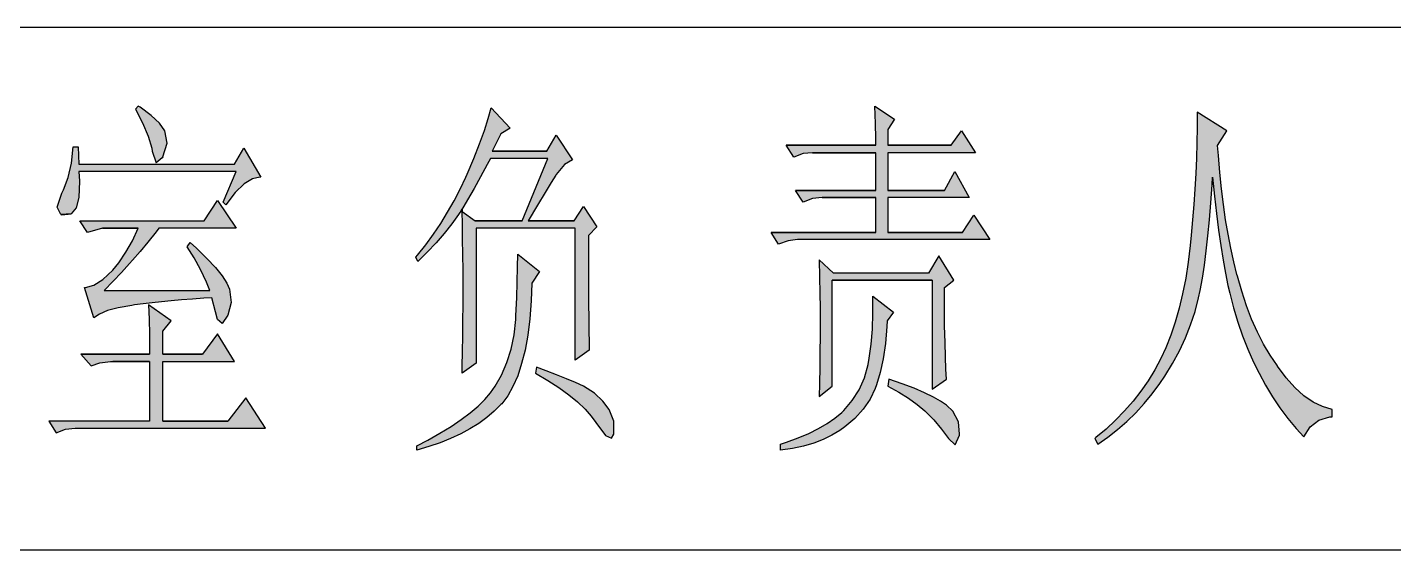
# Model space of a CAD drawing. Extents: x 535358 to 858566, y -185481 to -98609.
# Drawn here: x 817180 to 818592, y -159638 to -159098 of the extents above; entities that cross this region are included whole.
import ezdxf

# ---------------------------------------------------------------- set-up
doc = ezdxf.new("R2010")
doc.units = 0
doc.header["$LTSCALE"] = 1000
doc.header["$MEASUREMENT"] = 0
doc.layers.add('1', color=3, linetype='CONTINUOUS')

msp = doc.modelspace()

# ---------------------------------------------------------------- hatches: boundary and pattern name
at = {"layer": '1'}
h = msp.add_hatch(color=256, dxfattribs=at)
h.paths.add_polyline_path([(817313.2, -159309.8), (817316.2, -159306), (817396.1, -159306), (817376.6, -159277.4), (817362.9, -159298.4), (817234.5, -159298.4), (817242.2, -159310.4), (817257.7, -159306), (817294.8, -159306), (817288.8, -159319), (817282, -159331), (817274.6, -159341.8), (817268.5, -159349.4), (817258.3, -159359.1), (817248.9, -159365.1), (817239.4, -159367.7), (817249, -159398.9), (817254.6, -159394.9), (817262.9, -159391.3), (817274, -159388.3), (817288, -159385.9), (817290.9, -159385.4), (817299.8, -159384.3), (817309, -159383.1), (817318.8, -159382.1), (817328.9, -159381.1), (817339.6, -159380.1), (817350.8, -159379.3), (817362.4, -159378.4), (817370.8, -159377.9), (817374.6, -159392.4), (817376.6, -159400.4), (817381.5, -159404.7), (817387.4, -159395.9), (817390.9, -159383), (817388.9, -159369.1), (817386.4, -159362.8), (817381.5, -159355.3), (817374.6, -159346.7), (817365.8, -159337.3), (817355.1, -159326.8), (817348.3, -159321), (817345.3, -159325.4), (817352.6, -159336.6), (817359.2, -159348.7), (817365.4, -159361.7), (817368.8, -159370.4), (817259.7, -159370.4), (817269, -159361), (817277.6, -159351.7), (817285.6, -159342.7), (817288.9, -159339), (817296.6, -159330.3), (817304.8, -159320.5)])
h.paths.add_polyline_path([(817320.1, -159412.4), (817328.9, -159401.9), (817305.5, -159385.4), (817306, -159400.1), (817306.3, -159416), (817306.5, -159433), (817306.5, -159436.4), (817235.3, -159436.4), (817246, -159448.4), (817255, -159445.3), (817266.2, -159443.9), (817268.5, -159443.9), (817306.5, -159443.9), (817306.5, -159505.5), (817202.3, -159505.5), (817210, -159517.5), (817219.7, -159513.9), (817229.6, -159512.9), (817426.2, -159512.9), (817405.8, -159481.5), (817387.4, -159505.5), (817320.1, -159505.5), (817320.1, -159443.9), (817394.1, -159443.9), (817376.6, -159415.4), (817361.1, -159436.4), (817320.1, -159436.4)])
h.paths.add_polyline_path([(817316.8, -159197.6), (817308.2, -159189.5), (817296.6, -159181.1), (817294.8, -159179.9), (817291.9, -159182.9), (817299.3, -159197.2), (817304.9, -159210.8), (817308.8, -159223.5), (817309.3, -159226.4), (817313.3, -159238.4), (817320.1, -159232.4), (817324.5, -159218.1), (817322.1, -159205.4)])
h.paths.add_polyline_path([(817233.9, -159257.5), (817233.5, -159247.4), (817396.1, -159247.4), (817382.4, -159279), (817385.4, -159282), (817394.9, -159269.2), (817404.1, -159260.2), (817412.7, -159255), (817421.3, -159253.2), (817403.8, -159223.4), (817394.1, -159239.9), (817233.5, -159239.9), (817232.5, -159221.9), (817227.6, -159221.9), (817225.7, -159238.9), (817222.3, -159253.8), (817217.6, -159266.5), (817215.9, -159270), (817211, -159284.5), (817214.7, -159292), (817225.5, -159291.1), (817230.5, -159285), (817233.3, -159274.4)])
h.paths.add_polyline_path([(817648.6, -159253), (817655.5, -159240.1), (817658.7, -159234), (817718.1, -159234), (817691.7, -159298.5), (817643.1, -159298.5), (817629.5, -159288.7), (817629.8, -159301.8), (817630, -159317.4), (817630.3, -159333.4), (817630.4, -159349.7), (817630.4, -159366.3), (817630.4, -159369), (817630.4, -159385.4), (817630.3, -159401.7), (817630.1, -159417.7), (817629.9, -159433.6), (817629.6, -159449.2), (817629.4, -159456), (817644, -159445.5), (817644, -159305.9), (817746.3, -159305.9), (817746.3, -159442.5), (817760.9, -159432), (817760.7, -159423.5), (817760.5, -159412.7), (817760.3, -159399.5), (817760.1, -159384), (817760.1, -159366.1), (817760, -159345.9), (817760, -159323.3), (817760, -159313.5), (817768.7, -159304.5), (817755, -159283.5), (817745.3, -159298.5), (817697.6, -159298.5), (817707.3, -159282.4), (817715.2, -159269.1), (817721.6, -159258.7), (817726.4, -159251.1), (817726.8, -159250.5), (817735.3, -159240.3), (817743.4, -159235.5), (817726.8, -159209.9), (817717.1, -159226.5), (817660.6, -159226.5), (817669.4, -159208.4), (817679.1, -159202.5), (817659.6, -159181.5), (817656.5, -159192.5), (817652.5, -159205), (817647.4, -159218.8), (817641.6, -159233.9), (817634.6, -159250.3), (817633.3, -159253.4), (817627.5, -159265.8), (817621.2, -159277.9), (817614.4, -159289.6), (817607.4, -159301.1), (817599.8, -159312.2), (817591.9, -159323.1), (817583.5, -159333.8), (817581.7, -159336), (817583.7, -159340.4), (817593.5, -159330.7), (817602.5, -159321.1), (817610.9, -159311.4), (817618.7, -159301.7), (817625.7, -159292), (817628.7, -159287.6), (817635, -159276.9), (817641.8, -159265.2)])
h.paths.add_polyline_path([(817699.4, -159399.6), (817700.8, -159381.2), (817701.5, -159362.9), (817709.3, -159350.9), (817686.9, -159333), (817686.8, -159346.5), (817686.5, -159361.5), (817685.9, -159378.1), (817685.1, -159396.2), (817685, -159400.5), (817683.2, -159416.3), (817680.1, -159431.1), (817675.8, -159444.9), (817670.2, -159457.9), (817663.5, -159469.4), (817658.7, -159476.3), (817652.9, -159483.1), (817645.9, -159490), (817637.7, -159496.9), (817628.5, -159503.9), (817618.1, -159510.9), (817606.6, -159517.9), (817594, -159525.1), (817582.7, -159531), (817582.7, -159535.4), (817595, -159531.9), (817606.7, -159528), (817617.6, -159523.6), (817628, -159518.8), (817637.6, -159513.6), (817646.6, -159507.8), (817654.9, -159501.7), (817662.6, -159495.2), (817670.4, -159487.5), (817676.6, -159479.3), (817682, -159469.7), (817686.9, -159458.6), (817691, -159446.1), (817694.5, -159432.1), (817697.3, -159416.6)])
h.paths.add_polyline_path([(817775, -159484.8), (817766.2, -159476.7), (817755, -159469.4), (817746.6, -159465.7), (817737.3, -159461.8), (817727.2, -159457.7), (817716.2, -159453.6), (817706.4, -159449.9), (817705.4, -159456), (817718.1, -159463.4), (817729.5, -159470.8), (817739.7, -159478.2), (817748.7, -159485.6), (817756.5, -159493), (817763, -159500.4), (817767.8, -159507), (817777.5, -159520.5), (817783.9, -159523.3), (817786.2, -159519), (817786.2, -159505.5), (817781.4, -159493.4)])
h.paths.add_polyline_path([(818069.6, -159228), (818160.2, -159228), (818145.6, -159205.5), (818134.8, -159220.4), (818069.6, -159220.4), (818069.6, -159204), (818076.5, -159193.5), (818056, -159180), (818056.6, -159197.8), (818056.9, -159213.2), (818057, -159220.4), (817964.4, -159220.4), (817972.2, -159232.5), (817981.9, -159229), (817991.7, -159228), (818057, -159228), (818057, -159267), (817974.2, -159267), (817982, -159279), (817991.7, -159275.5), (818001.5, -159274.4), (818057, -159274.4), (818057, -159310.5), (817948.8, -159310.5), (817956.6, -159322.5), (817966.3, -159319), (817976.1, -159317.9), (818174.8, -159317.9), (818158.2, -159292.5), (818146.5, -159310.5), (818069.6, -159310.5), (818069.6, -159274.4), (818153.4, -159274.4), (818138.7, -159247.5), (818128.1, -159267), (818069.6, -159267)])
h.paths.add_polyline_path([(818012.1, -159359.9), (818115.4, -159359.9), (818115.4, -159472.5), (818130, -159462), (818129.4, -159451.7), (818128.9, -159439.1), (818128.6, -159424.2), (818128.2, -159406.9), (818128.1, -159387.4), (818128.1, -159367.5), (818137.8, -159359.9), (818122.2, -159334.5), (818111.5, -159352.5), (818013.2, -159352.5), (817998.5, -159338.9), (817998.9, -159356.6), (817999.3, -159373.2), (817999.4, -159388.7), (817999.5, -159403.2), (817999.5, -159404.9), (817999.5, -159418.5), (817999.3, -159433.2), (817999.1, -159449.5), (817998.8, -159467), (817998.5, -159479.9), (818012.1, -159469.4)])
h.paths.add_polyline_path([(818061.7, -159455.4), (818064.6, -159441), (818066.9, -159425.2), (818068.4, -159407.7), (818068.7, -159402), (818075.4, -159392.9), (818054.1, -159376.5), (818054.1, -159394), (818053.6, -159410.6), (818052.3, -159426.1), (818050.3, -159440.6), (818049.2, -159446.9), (818045.2, -159460.6), (818039.7, -159473), (818032.6, -159484.3), (818024, -159494.4), (818021.9, -159496.5), (818014.8, -159502.4), (818006.7, -159507.9), (817997.7, -159513.2), (817987.7, -159518.3), (817976.8, -159522.9), (817964.7, -159527.4), (817958.6, -159529.5), (817958.6, -159535.4), (817970.8, -159533.8), (817982.2, -159531.4), (817992.9, -159528.4), (818002.7, -159524.6), (818011.7, -159520.2), (818020, -159515.1), (818024.9, -159511.4), (818035.3, -159502.7), (818044, -159493.2), (818051.1, -159482.9), (818056.5, -159471.8), (818057.9, -159467.9)])
h.paths.add_polyline_path([(818136.5, -159495.1), (818130, -159489), (818124, -159484.9), (818116.5, -159480.6), (818107.3, -159476.2), (818096.6, -159471.6), (818084.3, -159466.8), (818070.6, -159462), (818069.6, -159469.4), (818080.8, -159475.6), (818090.8, -159481.8), (818099.8, -159488.3), (818107.6, -159495), (818107.6, -159495), (818117, -159504.3), (818125.1, -159513.9), (818132, -159523.4), (818139.1, -159529.9), (818143.4, -159520.1), (818143.7, -159519), (818142.6, -159506.2)])
h.paths.add_polyline_path([(818412.5, -159248.5), (818411.1, -159230.9), (818410.3, -159220.5), (818419.7, -159205.5), (818389.3, -159186), (818389.2, -159201.9), (818388.9, -159217.8), (818388.4, -159233.7), (818387.7, -159249.6), (818386.9, -159265.6), (818385.8, -159281.5), (818384.5, -159297.4), (818383.1, -159313.4), (818382, -159324), (818379.9, -159341.3), (818377.3, -159357.9), (818374.1, -159373.8), (818370.6, -159388.9), (818366.5, -159403.2), (818361.9, -159416.8), (818356.8, -159429.6), (818351.6, -159440.9), (818345.3, -159452.6), (818338.4, -159463.8), (818331, -159474.6), (818322.9, -159484.9), (818314.2, -159495), (818304.9, -159504.6), (818295.1, -159513.7), (818284.6, -159522.4), (818283.4, -159523.5), (818286.5, -159529.4), (818296.9, -159522.1), (818307, -159514.3), (818316.5, -159505.8), (818325.7, -159496.9), (818334.4, -159487.4), (818342.7, -159477.3), (818350.5, -159466.7), (818355.8, -159459), (818363.7, -159446), (818370.8, -159432.9), (818377, -159419.5), (818382.4, -159406), (818387, -159392.2), (818390.7, -159378.2), (818392.4, -159370.5), (818394.6, -159357.9), (818396.6, -159344.2), (818398.6, -159329.6), (818400.3, -159314.1), (818401.9, -159297.5), (818403.3, -159280), (818404.6, -159261.4), (818405.1, -159253.4), (818407, -159272.8), (818409, -159291), (818411.2, -159308.1), (818413.5, -159324.1), (818415.9, -159339), (818418.4, -159352.7), (818421, -159365.4), (818422.9, -159373.4), (818426.7, -159388.5), (818431.1, -159403.2), (818436, -159417.4), (818441.5, -159431.2), (818447.5, -159444.6), (818453.3, -159455.9), (818459.9, -159468.4), (818467.1, -159480.4), (818474.7, -159491.9), (818482.9, -159502.8), (818491.5, -159513.2), (818499.5, -159521.9), (818506, -159511.5), (818515, -159504.6), (818526.4, -159501.2), (818528.8, -159501), (818528.8, -159493.5), (818518.8, -159490.5), (818509, -159485.8), (818499.5, -159479.3), (818490.2, -159470.9), (818481.1, -159460.7), (818472.2, -159448.6), (818472.2, -159448.4), (818464.7, -159437.5), (818457.8, -159425.9), (818451.4, -159413.4), (818445.4, -159400.2), (818440, -159386.2), (818435.2, -159371.3), (818430.7, -159355.8), (818430.2, -159354), (818426.9, -159340.7), (818423.9, -159326.8), (818421.1, -159312.4), (818418.6, -159297.3), (818416.3, -159281.7), (818414.3, -159265.3)])

# ---------------------------------------------------------------- linework, layer by layer
for p, q in [((816397.1, -159098.4), (821797.1, -159098.4)), ((817313.3, -159238.4), (817320.1, -159232.4)), ((817319.6, -159233.2), (817313.3, -159238.4)), ((817320.1, -159232.4), (817319.6, -159233.2)), ((817225.5, -159291.1), (817214.7, -159292)), ((817214.7, -159292), (817215.9, -159292.4)), ((817215.9, -159292.4), (817225.5, -159291.1)), ((817117.1, -159638.4), (821797.1, -159638.4))]:
    msp.add_line(p, q, dxfattribs=at)
for points in [[(817316.8, -159197.6), (817308.2, -159189.5), (817296.6, -159181.1), (817294.8, -159179.9), (817291.9, -159182.9), (817299.3, -159197.2), (817304.9, -159210.8), (817308.8, -159223.5), (817309.3, -159226.4), (817313.3, -159238.4), (817320.1, -159232.4), (817324.5, -159218.1), (817322.1, -159205.4)], [(817630.4, -159366.3), (817630.4, -159349.7), (817630.3, -159333.4), (817630, -159317.4), (817629.8, -159301.8), (817629.5, -159288.7), (817643.1, -159298.5), (817643.1, -159298.5), (817691.7, -159298.5), (817643.1, -159298.5), (817691.7, -159298.5), (817718.1, -159234), (817658.7, -159234), (817655.5, -159240.1), (817648.6, -159253), (817641.8, -159265.2), (817635, -159276.9), (817628.7, -159287.6), (817628.4, -159288), (817629.4, -159286.4), (817629.5, -159288.7), (817628.4, -159288), (817629.4, -159286.4), (817628.7, -159287.6), (817625.7, -159292), (817618.7, -159301.7), (817610.9, -159311.4), (817602.5, -159321.1), (817593.5, -159330.7), (817583.7, -159340.4), (817581.7, -159336), (817583.5, -159333.8), (817591.9, -159323.1), (817599.8, -159312.2), (817607.4, -159301.1), (817614.4, -159289.6), (817621.2, -159277.9), (817627.5, -159265.8), (817633.3, -159253.4), (817634.6, -159250.3), (817641.6, -159233.9), (817647.4, -159218.8), (817652.5, -159205), (817656.5, -159192.5), (817659.6, -159181.5), (817679.1, -159202.5), (817669.4, -159208.4), (817660.6, -159226.5), (817717.1, -159226.5), (817660.6, -159226.5), (817717.1, -159226.5), (817726.8, -159209.9), (817743.4, -159235.5), (817735.3, -159240.3), (817726.8, -159250.5), (817726.4, -159251.1), (817721.6, -159258.7), (817715.2, -159269.1), (817707.3, -159282.4), (817697.6, -159298.5), (817745.3, -159298.5), (817697.6, -159298.5), (817745.3, -159298.5), (817755, -159283.5), (817768.7, -159304.5), (817760, -159313.5), (817760, -159323.3), (817760, -159345.9), (817760.1, -159366.1), (817760.1, -159384), (817760.3, -159399.5), (817760.5, -159412.7), (817760.7, -159423.5), (817760.9, -159432), (817746.3, -159442.5), (817746.3, -159305.9), (817644, -159305.9), (817644, -159445.5), (817629.4, -159456), (817629.6, -159449.2), (817629.9, -159433.6), (817630.1, -159417.7), (817630.3, -159401.7), (817630.4, -159385.4), (817630.4, -159369)], [(818153.4, -159274.4), (818069.6, -159274.4), (818069.6, -159310.5), (818146.5, -159310.5), (818069.6, -159310.5), (818146.5, -159310.5), (818158.2, -159292.5), (818174.8, -159317.9), (817976.1, -159317.9), (817966.3, -159319), (817956.6, -159322.5), (817948.8, -159310.5), (817948.8, -159310.5), (818057, -159310.5), (817948.8, -159310.5), (818057, -159310.5), (818057, -159274.4), (818001.5, -159274.4), (818057, -159274.4), (818001.5, -159274.4), (817991.7, -159275.5), (817982, -159279), (817974.2, -159267), (817974.2, -159267), (818057, -159267), (817974.2, -159267), (818057, -159267), (818057, -159228), (817991.7, -159228), (818057, -159228), (817991.7, -159228), (817981.9, -159229), (817972.2, -159232.5), (817964.4, -159220.4), (817964.4, -159220.4), (818057, -159220.4), (817964.4, -159220.4), (818057, -159220.4), (818056.9, -159213.2), (818056.6, -159197.8), (818056, -159180), (818076.5, -159193.5), (818069.6, -159204), (818069.6, -159220.4), (818134.8, -159220.4), (818069.6, -159220.4), (818134.8, -159220.4), (818145.6, -159205.5), (818160.2, -159228), (818069.6, -159228), (818069.6, -159267), (818128.1, -159267), (818069.6, -159267), (818128.1, -159267), (818138.7, -159247.5)], [(818296.9, -159522.1), (818307, -159514.3), (818316.5, -159505.8), (818325.7, -159496.9), (818334.4, -159487.4), (818342.7, -159477.3), (818350.5, -159466.7), (818355.8, -159459), (818363.7, -159446), (818370.8, -159432.9), (818377, -159419.5), (818382.4, -159406), (818387, -159392.2), (818390.7, -159378.2), (818392.4, -159370.5), (818394.6, -159357.9), (818396.6, -159344.2), (818398.6, -159329.6), (818400.3, -159314.1), (818401.9, -159297.5), (818403.3, -159280), (818404.6, -159261.4), (818405.1, -159253.4), (818407, -159272.8), (818409, -159291), (818411.2, -159308.1), (818413.5, -159324.1), (818415.9, -159339), (818418.4, -159352.7), (818421, -159365.4), (818422.9, -159373.4), (818426.7, -159388.5), (818431.1, -159403.2), (818436, -159417.4), (818441.5, -159431.2), (818447.5, -159444.6), (818453.3, -159455.9), (818459.9, -159468.4), (818467.1, -159480.4), (818474.7, -159491.9), (818482.9, -159502.8), (818491.5, -159513.2), (818499.5, -159521.9), (818506, -159511.5), (818515, -159504.6), (818526.4, -159501.2), (818528.8, -159501), (818528.8, -159493.5), (818518.8, -159490.5), (818509, -159485.8), (818499.5, -159479.3), (818490.2, -159470.9), (818481.1, -159460.7), (818472.2, -159448.6), (818472.2, -159448.4), (818464.7, -159437.5), (818457.8, -159425.9), (818451.4, -159413.4), (818445.4, -159400.2), (818440, -159386.2), (818435.2, -159371.3), (818430.7, -159355.8), (818430.2, -159354), (818426.9, -159340.7), (818423.9, -159326.8), (818421.1, -159312.4), (818418.6, -159297.3), (818416.3, -159281.7), (818414.3, -159265.3), (818412.5, -159248.5), (818411.1, -159230.9), (818410.3, -159220.5), (818419.7, -159205.5), (818389.3, -159186), (818389.2, -159201.9), (818388.9, -159217.8), (818388.4, -159233.7), (818387.7, -159249.6), (818386.9, -159265.6), (818385.8, -159281.5), (818384.5, -159297.4), (818383.1, -159313.4), (818382, -159324), (818379.9, -159341.3), (818377.3, -159357.9), (818374.1, -159373.8), (818370.6, -159388.9), (818366.5, -159403.2), (818361.9, -159416.8), (818356.8, -159429.6), (818351.6, -159440.9), (818345.3, -159452.6), (818338.4, -159463.8), (818331, -159474.6), (818322.9, -159484.9), (818314.2, -159495), (818304.9, -159504.6), (818295.1, -159513.7), (818284.6, -159522.4), (818283.4, -159523.5), (818286.5, -159529.4)], [(817403.8, -159223.4), (817421.4, -159253.4), (817420.5, -159253.4), (817412.7, -159255), (817404.1, -159260.2), (817394.9, -159269.2), (817385.4, -159282), (817382.4, -159279), (817396.1, -159247.4), (817233.5, -159247.4), (817233.9, -159257.5), (817233.3, -159274.4), (817230.5, -159285), (817225.5, -159291.1), (817214.7, -159292), (817211, -159284.5), (817215.9, -159270), (817217.6, -159266.5), (817222.3, -159253.8), (817225.7, -159238.9), (817227.6, -159221.9), (817232.5, -159221.9), (817233.5, -159239.9), (817394.1, -159239.9)], [(817318.8, -159382.1), (817309, -159383.1), (817299.8, -159384.3), (817290.9, -159385.4), (817288, -159385.9), (817274, -159388.3), (817262.9, -159391.3), (817254.6, -159394.9), (817249, -159398.9), (817239.3, -159367.4), (817240.3, -159367.4), (817248.9, -159365.1), (817258.3, -159359.1), (817268.5, -159349.4), (817274.6, -159341.8), (817282, -159331), (817288.8, -159319), (817294.8, -159306), (817257.7, -159306), (817294.8, -159306), (817257.7, -159306), (817242.2, -159310.4), (817234.5, -159298.4), (817362.9, -159298.4), (817376.6, -159277.4), (817396.1, -159306), (817316.2, -159306), (817313.2, -159309.8), (817304.8, -159320.5), (817296.6, -159330.3), (817288.9, -159339), (817285.6, -159342.7), (817277.6, -159351.7), (817269, -159361), (817259.7, -159370.4), (817368.8, -159370.4), (817365.4, -159361.7), (817359.2, -159348.7), (817352.6, -159336.6), (817345.3, -159325.4), (817348.3, -159321), (817355.1, -159326.8), (817365.8, -159337.3), (817374.6, -159346.7), (817381.5, -159355.3), (817386.4, -159362.8), (817388.9, -159369.1), (817390.9, -159383), (817387.4, -159395.9), (817381.5, -159404.7), (817376.6, -159400.4), (817374.6, -159392.4), (817370.8, -159377.9), (817362.4, -159378.4), (817350.8, -159379.3), (817339.6, -159380.1), (817328.9, -159381.1)], [(817686.9, -159458.6), (817682, -159469.7), (817676.6, -159479.3), (817670.4, -159487.5), (817669.6, -159488.2), (817662.6, -159495.2), (817654.9, -159501.7), (817646.6, -159507.8), (817637.6, -159513.6), (817628, -159518.8), (817617.6, -159523.6), (817606.7, -159528), (817595, -159531.9), (817582.7, -159535.4), (817582.7, -159531), (817594, -159525.1), (817606.6, -159517.9), (817618.1, -159510.9), (817628.5, -159503.9), (817637.7, -159496.9), (817645.9, -159490), (817652.9, -159483.1), (817658.7, -159476.3), (817663.5, -159469.4), (817670.2, -159457.9), (817675.8, -159444.9), (817680.1, -159431.1), (817683.2, -159416.3), (817685, -159400.5), (817685.1, -159396.2), (817685.9, -159378.1), (817686.5, -159361.5), (817686.8, -159346.5), (817686.9, -159333), (817709.3, -159350.9), (817701.5, -159362.9), (817700.8, -159381.2), (817699.4, -159399.6), (817697.3, -159416.6), (817694.5, -159432.1), (817691, -159446.1)], [(818128.1, -159387.4), (818128.1, -159367.5), (818137.8, -159359.9), (818122.2, -159334.5), (818111.5, -159352.5), (818013.2, -159352.5), (817998.5, -159338.9), (817998.9, -159356.6), (817999.3, -159373.2), (817999.4, -159388.7), (817999.5, -159403.2), (817999.5, -159404.9), (817999.5, -159418.5), (817999.3, -159433.2), (817999.1, -159449.5), (817998.8, -159467), (817998.5, -159479.9), (818012.1, -159469.4), (818012.1, -159359.9), (818115.4, -159359.9), (818012.1, -159359.9), (818115.4, -159359.9), (818115.4, -159472.5), (818130, -159462), (818129.4, -159451.7), (818128.9, -159439.1), (818128.6, -159424.2), (818128.2, -159406.9)], [(817306.5, -159505.5), (817202.3, -159505.5), (817210, -159517.5), (817219.7, -159513.9), (817229.6, -159512.9), (817426.2, -159512.9), (817405.8, -159481.5), (817387.4, -159505.5), (817320.1, -159505.5), (817387.4, -159505.5), (817320.1, -159505.5), (817320.1, -159443.9), (817394.1, -159443.9), (817376.6, -159415.4), (817361.1, -159436.4), (817320.1, -159436.4), (817361.1, -159436.4), (817320.1, -159436.4), (817320.1, -159412.4), (817328.9, -159401.9), (817305.5, -159385.4), (817306, -159400.1), (817306.3, -159416), (817306.5, -159433), (817306.5, -159436.4), (817235.3, -159436.4), (817306.5, -159436.4), (817235.3, -159436.4), (817235.3, -159436.4), (817246, -159448.4), (817255, -159445.3), (817266.2, -159443.9), (817268.5, -159443.9), (817306.5, -159443.9), (817268.5, -159443.9), (817306.5, -159443.9)], [(818061.7, -159455.4), (818057.9, -159467.9), (818056.5, -159471.8), (818051.1, -159482.9), (818044, -159493.2), (818035.3, -159502.7), (818024.9, -159511.4), (818020, -159515.1), (818011.7, -159520.2), (818002.7, -159524.6), (817992.9, -159528.4), (817982.2, -159531.4), (817970.8, -159533.8), (817958.6, -159535.4), (817958.6, -159529.5), (817964.7, -159527.4), (817976.8, -159522.9), (817987.7, -159518.3), (817997.7, -159513.2), (818006.7, -159507.9), (818014.8, -159502.4), (818021.9, -159496.5), (818024, -159494.4), (818032.6, -159484.3), (818039.7, -159473), (818045.2, -159460.6), (818049.2, -159446.9), (818050.3, -159440.6), (818052.3, -159426.1), (818053.6, -159410.6), (818054.1, -159394), (818054.1, -159376.5), (818075.4, -159392.9), (818068.7, -159402), (818068.4, -159407.7), (818066.9, -159425.2), (818064.6, -159441)], [(817748.7, -159485.6), (817756.5, -159493), (817763, -159500.4), (817767.8, -159507), (817777.5, -159520.5), (817783.9, -159523.3), (817786.2, -159519), (817786.2, -159505.5), (817781.4, -159493.4), (817775, -159484.8), (817766.2, -159476.7), (817755, -159469.4), (817746.6, -159465.7), (817737.3, -159461.8), (817727.2, -159457.7), (817716.2, -159453.6), (817706.4, -159449.9), (817705.4, -159456), (817718.1, -159463.4), (817729.5, -159470.8), (817739.7, -159478.2)], [(818107.6, -159495), (818117, -159504.3), (818125.1, -159513.9), (818132, -159523.4), (818139.1, -159529.9), (818143.4, -159520.1), (818143.7, -159519), (818142.6, -159506.2), (818136.5, -159495.1), (818130, -159489), (818124, -159484.9), (818116.5, -159480.6), (818107.3, -159476.2), (818096.6, -159471.6), (818084.3, -159466.8), (818070.6, -159462), (818069.6, -159469.4), (818080.8, -159475.6), (818090.8, -159481.8), (818099.8, -159488.3), (818107.6, -159495)]]:
    msp.add_lwpolyline(points, close=True, dxfattribs=at)

doc.saveas('drawing.dxf')
